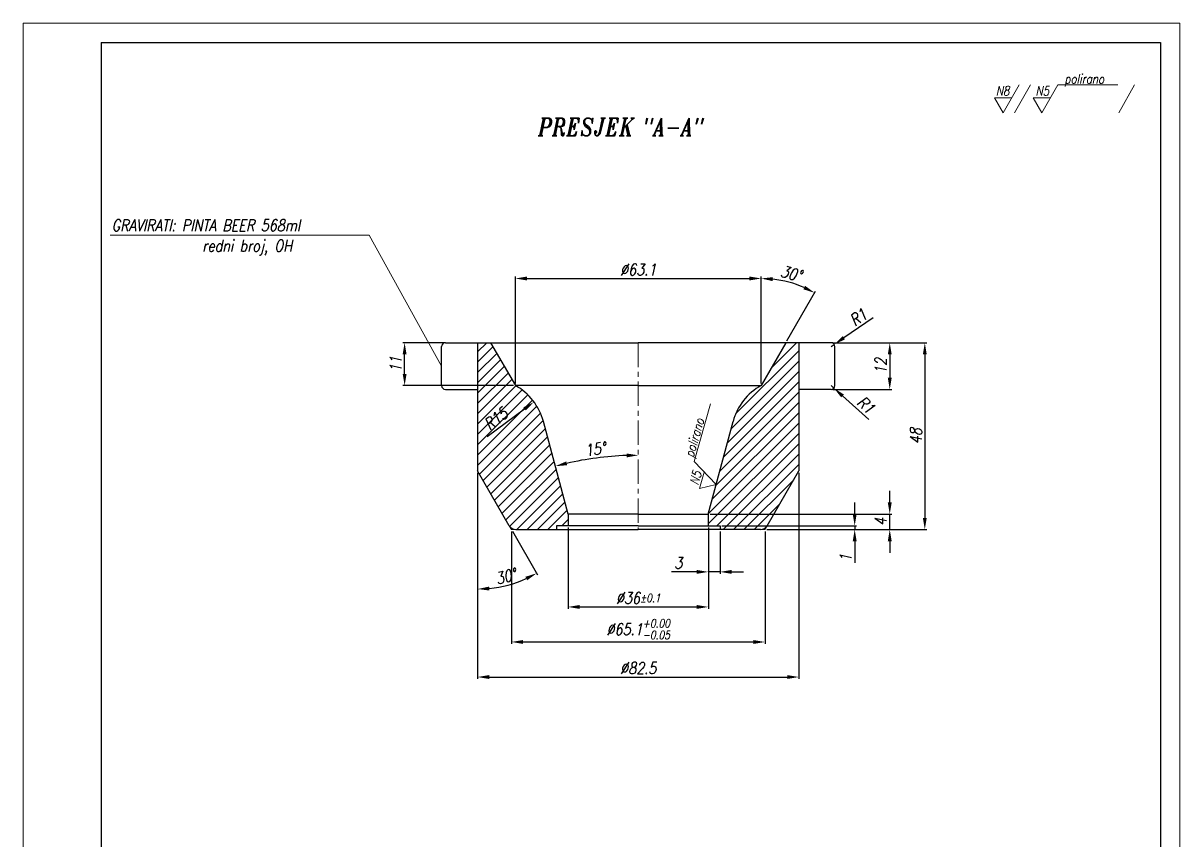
# Model space of a CAD drawing. Extents: x 70 to 367, y 34 to 454.
# Drawn here: x 69.9 to 366.9, y 244 to 454 of the extents above; entities that cross this region are included whole.
import ezdxf

# ---------------------------------------------------------------- set-up
doc = ezdxf.new("R2010")
doc.units = 0
doc.header["$LTSCALE"] = 5
doc.header["$MEASUREMENT"] = 0
doc.linetypes.add('CENTER', pattern=[2, 1.25, -0.25, 0.25, -0.25])
doc.linetypes.add('HIDDEN', pattern=[0.375, 0.25, -0.125])
doc.layers.get('0').update_dxf_attribs({"linetype": 'CONTINUOUS', "lineweight": 15})
for name, color, linetype, lineweight in [('1', 1, 'CENTER', 15), ('2', 2, 'HIDDEN', 15), ('3', 3, 'CONTINUOUS', 30), ('8', 250, 'CONTINUOUS', 15)]:
    doc.layers.add(name, color=color, linetype=linetype, lineweight=lineweight)
doc.styles.add('ITALICT', font='italict', dxfattribs={"width": 0.8, "height": 3})
doc.dimstyles.get("Standard").update_dxf_attribs({"dimtxt": 3, "dimasz": 3, "dimexe": 0.5, "dimexo": 0.5, "dimgap": 0.8, "dimtad": 1, "dimdsep": 46, "dimtxsty": 'ITALICT', "dimcen": 0, "dimadec": 1, "dimazin": 2, "dimtfac": 1, "dimtmove": 0, "dimatfit": 3, "dimfxl": 1, "dimtolj": 1, "dimtzin": 0, "dimarcsym": 0})

# ---------------------------------------------------------------- blocks, each defined once
blk = doc.blocks.new('*D1')
at = {"color": 0, "lineweight": -2, "transparency": 16777216}
for p, q in [((259.43, 378.86), (259.43, 388.95)), ((266.03, 372.4), (273.42, 385.2))]:
    blk.add_line(p, q, dxfattribs=at)
blk.add_arc((259.43, 360.96), 27.48, 66.2571, 83.7429, dxfattribs=at)
at = {"color": 0, "transparency": 16777216}
for points in [[(262.39, 387.78), (262.45, 388.78), (259.43, 388.45)], [(270.72, 386.57), (270.27, 385.68), (273.17, 384.77)]]:
    blk.add_solid(points, dxfattribs=at)
at = {"color": 0, "transparency": 16777216, "insert": (267.13, 389.73), "char_height": 3, "attachment_point": 5, "rotation": 345, "style": 'ITALICT'}
blk.add_mtext('\\A1;30°', dxfattribs=at)
blk = doc.blocks.new('*D2')
at = {"color": 0, "lineweight": -2, "transparency": 16777216}
for p, q in [((196.33, 361.46), (196.33, 388.95)), ((199.33, 388.45), (256.43, 388.45)), ((259.43, 361.46), (259.43, 388.95))]:
    blk.add_line(p, q, dxfattribs=at)
at = {"color": 0, "transparency": 16777216}
for points in [[(199.33, 388.95), (199.33, 387.95), (196.33, 388.45)], [(256.43, 388.95), (256.43, 387.95), (259.43, 388.45)]]:
    blk.add_solid(points, dxfattribs=at)
at = {"color": 0, "transparency": 16777216, "insert": (227.88, 390.75), "char_height": 3, "attachment_point": 5, "style": 'ITALICT'}
blk.add_mtext('\\A1;%%c63.1', dxfattribs=at)
blk = doc.blocks.new('*D3')
at = {"color": 0, "lineweight": -2, "transparency": 16777216}
for p, q in [((277.87, 371.96), (292.96, 371.96)), ((292.46, 368.96), (292.46, 362.96)), ((277.87, 359.96), (292.96, 359.96))]:
    blk.add_line(p, q, dxfattribs=at)
at = {"color": 0, "transparency": 16777216}
for points in [[(291.96, 368.96), (292.96, 368.96), (292.46, 371.96)], [(291.96, 362.96), (292.96, 362.96), (292.46, 359.96)]]:
    blk.add_solid(points, dxfattribs=at)
at = {"color": 0, "transparency": 16777216, "insert": (290.16, 365.96), "char_height": 3, "attachment_point": 5, "rotation": 90, "style": 'ITALICT'}
blk.add_mtext('\\A1;12', dxfattribs=at)
blk = doc.blocks.new('*D4')
at = {"color": 0, "lineweight": -2, "transparency": 16777216}
for p, q in [((283.46, 327.96), (283.46, 330.96)), ((249.38, 324.96), (283.96, 324.96)), ((260.93, 323.96), (283.96, 323.96)), ((283.46, 324.96), (283.46, 323.96)), ((283.46, 320.96), (283.46, 315.45))]:
    blk.add_line(p, q, dxfattribs=at)
at = {"color": 0, "transparency": 16777216}
for points in [[(282.96, 327.96), (283.96, 327.96), (283.46, 324.96)], [(282.96, 320.96), (283.96, 320.96), (283.46, 323.96)]]:
    blk.add_solid(points, dxfattribs=at)
at = {"color": 0, "transparency": 16777216, "insert": (281.16, 316.71), "char_height": 3, "attachment_point": 5, "rotation": 90, "style": 'ITALICT'}
blk.add_mtext('\\A1;1', dxfattribs=at)
blk = doc.blocks.new('*D5')
at = {"color": 0, "lineweight": -2, "transparency": 16777216}
for p, q in [((292.46, 330.96), (292.46, 333.96)), ((246.38, 327.96), (292.96, 327.96)), ((292.46, 323.96), (292.46, 327.96)), ((260.93, 323.96), (292.96, 323.96)), ((292.46, 320.96), (292.46, 317.96))]:
    blk.add_line(p, q, dxfattribs=at)
at = {"color": 0, "transparency": 16777216}
for points in [[(291.96, 330.96), (292.96, 330.96), (292.46, 327.96)], [(291.96, 320.96), (292.96, 320.96), (292.46, 323.96)]]:
    blk.add_solid(points, dxfattribs=at)
at = {"color": 0, "transparency": 16777216, "insert": (290.16, 325.96), "char_height": 3, "attachment_point": 5, "rotation": 90, "style": 'ITALICT'}
blk.add_mtext('\\A1;4', dxfattribs=at)
blk = doc.blocks.new('*D6')
at = {"color": 0, "lineweight": -2, "transparency": 16777216}
for p, q in [((277.87, 371.96), (301.96, 371.96)), ((301.46, 368.96), (301.46, 326.96)), ((260.93, 323.96), (301.96, 323.96))]:
    blk.add_line(p, q, dxfattribs=at)
at = {"color": 0, "transparency": 16777216}
for points in [[(300.96, 368.96), (301.96, 368.96), (301.46, 371.96)], [(300.96, 326.96), (301.96, 326.96), (301.46, 323.96)]]:
    blk.add_solid(points, dxfattribs=at)
at = {"color": 0, "transparency": 16777216, "insert": (299.16, 347.96), "char_height": 3, "attachment_point": 5, "rotation": 90, "style": 'ITALICT'}
blk.add_mtext('\\A1;48', dxfattribs=at)
blk = doc.blocks.new('*D7')
at = {"color": 0, "lineweight": -2, "transparency": 16777216}
for p, q in [((209.88, 324.46), (209.88, 303.6)), ((245.88, 324.46), (245.88, 303.6)), ((212.88, 304.1), (242.88, 304.1))]:
    blk.add_line(p, q, dxfattribs=at)
at = {"color": 0, "transparency": 16777216}
for points in [[(212.88, 304.6), (212.88, 303.6), (209.88, 304.1)], [(242.88, 304.6), (242.88, 303.6), (245.88, 304.1)]]:
    blk.add_solid(points, dxfattribs=at)
at = {"color": 0, "transparency": 16777216, "insert": (227.88, 306.4), "char_height": 3, "attachment_point": 5, "style": 'ITALICT'}
blk.add_mtext('\\A1;%%c36{}{\\H0.71x;\\C3;%%p0.1}', dxfattribs=at)
blk = doc.blocks.new('*D8')
at = {"color": 0, "lineweight": -2, "transparency": 16777216}
for p, q in [((195.33, 323.46), (195.33, 294.6)), ((260.43, 323.46), (260.43, 294.6)), ((198.33, 295.1), (257.43, 295.1))]:
    blk.add_line(p, q, dxfattribs=at)
at = {"color": 0, "transparency": 16777216}
for points in [[(198.33, 295.6), (198.33, 294.6), (195.33, 295.1)], [(257.43, 295.6), (257.43, 294.6), (260.43, 295.1)]]:
    blk.add_solid(points, dxfattribs=at)
at = {"color": 0, "transparency": 16777216, "insert": (227.88, 298.38), "char_height": 3, "attachment_point": 5, "style": 'ITALICT'}
blk.add_mtext('\\A1;%%c65.1{}{\\H0.71x;\\C3;\\S+0.00^ -0.05;}', dxfattribs=at)
blk = doc.blocks.new('*D9')
at = {"color": 0, "lineweight": -2, "transparency": 16777216}
for p, q in [((177.88, 371.96), (167.4, 371.96)), ((167.9, 363.96), (167.9, 368.96)), ((195.83, 360.96), (167.4, 360.96))]:
    blk.add_line(p, q, dxfattribs=at)
at = {"color": 0, "transparency": 16777216}
for points in [[(167.4, 368.96), (168.4, 368.96), (167.9, 371.96)], [(167.4, 363.96), (168.4, 363.96), (167.9, 360.96)]]:
    blk.add_solid(points, dxfattribs=at)
at = {"color": 0, "transparency": 16777216, "insert": (165.6, 366.46), "char_height": 3, "attachment_point": 5, "rotation": 90, "style": 'ITALICT'}
blk.add_mtext('\\A1;11', dxfattribs=at)
blk = doc.blocks.new('*D11')
at = {"color": 0, "lineweight": -2, "transparency": 16777216}
for p, q in [((186.63, 338.53), (186.63, 285.6)), ((269.13, 338.53), (269.13, 285.6)), ((189.63, 286.1), (266.13, 286.1))]:
    blk.add_line(p, q, dxfattribs=at)
at = {"color": 0, "transparency": 16777216}
for points in [[(189.63, 286.6), (189.63, 285.6), (186.63, 286.1)], [(266.13, 286.6), (266.13, 285.6), (269.13, 286.1)]]:
    blk.add_solid(points, dxfattribs=at)
at = {"color": 0, "transparency": 16777216, "insert": (227.88, 288.4), "char_height": 3, "attachment_point": 5, "style": 'ITALICT'}
blk.add_mtext('\\A1;%%c82.5', dxfattribs=at)
blk = doc.blocks.new('*D15')
at = {"color": 0, "lineweight": -2, "transparency": 16777216}
for p, q in [((186.63, 338.53), (186.63, 308.19)), ((195.58, 323.53), (202.05, 312.32))]:
    blk.add_line(p, q, dxfattribs=at)
blk.add_arc((186.63, 339.03), 30.35, 275.6663, 294.3337, dxfattribs=at)
at = {"color": 0, "transparency": 16777216}
for points in [[(198.9, 311.83), (199.36, 310.94), (201.8, 312.75)], [(189.65, 308.33), (189.6, 309.33), (186.63, 308.69)]]:
    blk.add_solid(points, dxfattribs=at)
at = {"color": 0, "transparency": 16777216, "insert": (193.89, 311.94), "char_height": 3, "attachment_point": 5, "rotation": 15, "style": 'ITALICT'}
blk.add_mtext('\\A1;30°', dxfattribs=at)
blk = doc.blocks.new('*D16')
at = {"color": 0, "lineweight": -2, "transparency": 16777216}
for p, q in [((277.38, 360.96), (278.12, 360.29)), ((287.07, 352.21), (280.35, 358.28))]:
    blk.add_line(p, q, dxfattribs=at)
at = {"color": 0, "transparency": 16777216}
blk.add_solid([(280.68, 358.65), (280.01, 357.91), (278.12, 360.29)], dxfattribs=at)
at = {"color": 0, "transparency": 16777216, "insert": (286.36, 355.95), "char_height": 3, "attachment_point": 5, "rotation": 317.9257, "style": 'ITALICT'}
blk.add_mtext('\\A1;R1', dxfattribs=at)
blk = doc.blocks.new('*D17')
at = {"color": 0, "lineweight": -2, "transparency": 16777216}
for p, q in [((288.17, 378.31), (280.68, 373.22)), ((277.38, 370.96), (278.2, 371.53))]:
    blk.add_line(p, q, dxfattribs=at)
at = {"color": 0, "transparency": 16777216}
blk.add_solid([(280.4, 373.63), (280.96, 372.8), (278.2, 371.53)], dxfattribs=at)
at = {"color": 0, "transparency": 16777216, "insert": (284.37, 378.51), "char_height": 3, "attachment_point": 5, "rotation": 34.2608, "style": 'ITALICT'}
blk.add_mtext('\\A1;R1', dxfattribs=at)
blk = doc.blocks.new('*D18')
at = {"color": 0, "lineweight": -2, "transparency": 16777216}
for p, q in [((245.88, 324.46), (245.88, 312.6)), ((248.88, 323.46), (248.88, 312.6)), ((242.88, 313.1), (236.45, 313.1)), ((248.88, 313.1), (245.88, 313.1)), ((251.88, 313.1), (254.88, 313.1))]:
    blk.add_line(p, q, dxfattribs=at)
at = {"color": 0, "transparency": 16777216}
for points in [[(242.88, 313.6), (242.88, 312.6), (245.88, 313.1)], [(251.88, 313.6), (251.88, 312.6), (248.88, 313.1)]]:
    blk.add_solid(points, dxfattribs=at)
at = {"color": 0, "transparency": 16777216, "insert": (238.16, 315.4), "char_height": 3, "attachment_point": 5, "style": 'ITALICT'}
blk.add_mtext('\\A1;3', dxfattribs=at)
blk = doc.blocks.new('*D21')
at = {"color": 0, "lineweight": -2, "transparency": 16777216}
blk.add_line((189.1, 347.91), (198.7, 354.97), dxfattribs=at)
at = {"color": 0, "transparency": 16777216}
blk.add_solid([(198.4, 355.37), (198.99, 354.56), (201.11, 356.74)], dxfattribs=at)
at = {"color": 0, "transparency": 16777216, "insert": (191.32, 352.4), "char_height": 3, "attachment_point": 5, "rotation": 36.3253, "style": 'ITALICT'}
blk.add_mtext('\\A1;R15', dxfattribs=at)
blk = doc.blocks.new('*D22')
at = {"color": 0, "lineweight": -2, "transparency": 16777216}
blk.add_arc((227.88, 260.67), 82.38, 92.0865, 102.888, dxfattribs=at)
at = {"color": 0, "transparency": 16777216}
for points in [[(224.87, 343.5), (224.89, 342.5), (227.88, 343.05)], [(209.62, 340.49), (209.38, 341.46), (206.59, 340.25)]]:
    blk.add_solid(points, dxfattribs=at)
at = {"color": 0, "transparency": 16777216, "insert": (216.84, 344.63), "char_height": 3, "attachment_point": 5, "rotation": 7.4873, "style": 'ITALICT'}
blk.add_mtext('\\A1;15°', dxfattribs=at)

msp = doc.modelspace()

# ---------------------------------------------------------------- hatches: boundary and pattern name
at = {"layer": '8'}
h = msp.add_hatch(dxfattribs=at)
h.set_pattern_fill('ANSI31', color=256, scale=15)
h.paths.add_polyline_path([(269.126, 371.964), (265.777, 371.964), (259.426, 360.964, 0.2030384), (252.234, 351.735), (245.876, 327.964), (245.876, 324.964), (248.876, 324.964), (248.876, 323.964), (259.271, 323.964, 0.2679492), (261.003, 324.964), (269.126, 339.032)])
h.paths.add_polyline_path([(203.518, 351.735, 0.2030384), (196.326, 360.964), (189.975, 371.964), (186.626, 371.964), (186.626, 339.032), (194.749, 324.964, 0.2679492), (196.481, 323.964), (206.876, 323.964), (206.876, 324.964), (209.876, 324.964), (209.876, 327.964)])
h.paths.add_polyline_path([(189.107, 347.98), (196.208, 353.201), (193.543, 356.827), (186.441, 351.605)], flags=9)

# ---------------------------------------------------------------- linework, layer by layer
for p, q in [((69.949, 454.026), (366.949, 454.026)), ((69.949, 454.026), (69.949, 34.026)), ((366.949, 454.026), (366.949, 34.026)), ((321.563, 431.03), (325.669, 438.143)), ((324.467, 431.03), (328.574, 438.143)), ((331.512, 431.03), (335.619, 438.143)), ((351.029, 438.143), (335.619, 438.143)), ((351.237, 431.03), (355.343, 438.143)), ((319.361, 434.843), (321.563, 431.03)), ((323.764, 434.843), (319.361, 434.843)), ((329.311, 434.843), (331.512, 431.03)), ((333.714, 434.843), (329.311, 434.843)), ((92.327, 399.582), (158.8, 399.582)), ((177.376, 365.964), (158.8, 399.582)), ((246.461, 356.298), (242.203, 341.488)), ((247.904, 335.576), (242.203, 341.488)), ((244.848, 338.745), (243.632, 334.514)), ((243.632, 334.514), (247.904, 335.576))]:
    msp.add_line(p, q)
at = {"layer": '1'}
msp.add_line((227.876, 371.964), (227.876, 323.964), dxfattribs=at)
at = {"layer": '2'}
for p, q in [((195.326, 323.964), (194.749, 324.964)), ((195.326, 323.964), (196.481, 323.964)), ((260.426, 323.964), (259.271, 323.964)), ((260.426, 323.964), (261.003, 324.964))]:
    msp.add_line(p, q, dxfattribs=at)
at = {"layer": '3'}
for p, q in [((89.949, 449.026), (361.949, 449.026)), ((89.949, 449.026), (89.949, 39.026)), ((361.949, 449.026), (361.949, 39.026)), ((178.376, 371.964), (227.876, 371.964)), ((186.626, 371.964), (186.626, 339.032)), ((189.975, 371.964), (196.326, 360.964)), ((277.376, 371.964), (227.876, 371.964)), ((265.777, 371.964), (259.426, 360.964)), ((269.126, 371.964), (269.126, 339.032)), ((177.376, 360.964), (177.376, 370.964)), ((278.376, 360.964), (278.376, 370.964)), ((178.376, 359.964), (186.626, 359.964)), ((227.876, 360.964), (196.326, 360.964)), ((227.876, 360.964), (259.426, 360.964)), ((277.376, 359.964), (269.126, 359.964)), ((209.876, 327.964), (203.518, 351.735)), ((245.876, 327.964), (252.234, 351.735)), ((194.749, 324.964), (186.626, 339.032)), ((261.003, 324.964), (269.126, 339.032)), ((227.876, 327.964), (209.876, 327.964)), ((209.876, 327.964), (209.876, 324.964)), ((227.876, 327.964), (245.876, 327.964)), ((245.876, 327.964), (245.876, 324.964)), ((196.481, 323.964), (227.876, 323.964)), ((227.876, 324.964), (206.876, 324.964)), ((206.876, 324.964), (206.876, 323.964)), ((227.876, 324.964), (248.876, 324.964)), ((259.271, 323.964), (227.876, 323.964)), ((248.876, 324.964), (248.876, 323.964))]:
    msp.add_line(p, q, dxfattribs=at)
for centre, radius, start, end in [((178.376, 370.964), 1, 90, 180), ((277.376, 370.964), 1, 0, 90), ((178.376, 360.964), 1, 180, 270), ((189.027, 347.859), 15, 14.97455, 60.88346), ((266.725, 347.859), 15, 119.11654, 165.02545), ((277.376, 360.964), 1, 270, 0), ((196.481, 325.964), 2, 210, 270), ((259.271, 325.964), 2, 270, 330)]:
    msp.add_arc(centre, radius, start, end, dxfattribs=at)

# ---------------------------------------------------------------- texts
at = {"style": 'ITALICT', "width": 0.8}
for s, height, p in [('polirano', 2.4, (337.309, 438.51)), ('N8', 2.4, (319.726, 435.437)), ('N5', 2.4, (329.934, 435.403)), ('PRESJEK "A-A"', 4.5, (202.194, 425.092)), ('GRAVIRATI: PINTA BEER 568ml', 3, (92.704, 400.588)), (' redni broj, OH', 3, (114.296, 395.361))]:
    msp.add_text(s, height=height, dxfattribs=at).set_placement(p)
for s, rotation, p in [('polirano', 73.93259, (242.026, 342.296)), ('N5', 73.96027, (243.266, 335.267))]:
    msp.add_text(s, height=2.4, rotation=rotation, dxfattribs=at).set_placement(p)

# ---------------------------------------------------------------- dimensions: what is measured, and where the dimension line sits
dim = msp.add_linear_dim(base=(259.426, 388.448), p1=(196.326, 360.964), p2=(259.426, 360.964), text='%%c<>', dimstyle='Standard')
dim.commit()
dim.dimension.update_dxf_attribs({"geometry": '*D2', "text_midpoint": (227.876, 388.448), "dimtype": 160})
for base, line1, line2, picture, middle in [((268.826, 386.79), ((259.426, 360.964), (259.426, 378.36)), ((265.777, 371.964), (259.426, 360.964)), '*D1', (267.135, 389.733)), ((191.896, 309.146), ((195.326, 323.964), (194.749, 324.964)), ((186.626, 371.964), (186.626, 339.032)), '*D15', (193.885, 311.941)), ((220.708, 342.739), ((227.876, 371.964), (227.876, 323.964)), ((209.876, 327.964), (203.518, 351.735)), '*D22', (216.841, 344.629))]:
    dim = msp.add_angular_dim_2l(base=base, line1=line1, line2=line2, dimstyle='Standard')
    dim.commit()
    dim.dimension.update_dxf_attribs({"geometry": picture, "text_midpoint": middle})
for center, mpoint, picture, middle in [((277.376, 370.964), (278.202, 371.527), '*D17', (284.37, 378.51)), ((277.376, 360.964), (278.118, 360.293), '*D16', (286.361, 355.951))]:
    dim = msp.add_radius_dim(center=center, mpoint=mpoint, dimstyle='Standard')
    dim.commit()
    dim.dimension.update_dxf_attribs({"geometry": picture, "text_midpoint": middle})
for base, p1, p2, picture, middle in [((167.905, 371.964), (196.326, 360.964), (178.38, 371.964), '*D9', (165.605, 366.464)), ((292.455, 359.964), (277.372, 371.964), (277.372, 359.964), '*D3', (290.155, 365.964))]:
    dim = msp.add_linear_dim(base=base, p1=p1, p2=p2, angle=90, dimstyle='Standard')
    dim.commit()
    dim.dimension.update_dxf_attribs({"geometry": picture, "text_midpoint": middle})
for base, p1, picture, middle in [((301.455, 323.964), (277.372, 371.964), '*D6', (301.455, 347.964)), ((283.455, 323.964), (248.876, 324.964), '*D4', (283.455, 316.706))]:
    dim = msp.add_linear_dim(base=base, p1=p1, p2=(260.426, 323.964), angle=90, dimstyle='Standard', override={"dimtmove": 0})
    dim.commit()
    dim.dimension.update_dxf_attribs({"geometry": picture, "text_midpoint": middle, "dimtype": 160})
dim = msp.add_radius_dim(center=(189.027, 347.859), mpoint=(201.112, 356.745), dimstyle='Standard')
dim.commit()
dim.dimension.update_dxf_attribs({"geometry": '*D21', "text_midpoint": (192.687, 350.55), "dimtype": 164})
dim = msp.add_linear_dim(base=(269.126, 286.098), p1=(186.626, 339.032), p2=(269.126, 339.032), dimstyle='Standard', override={"dimpost": '%%c<>', "dimtmove": 0})
dim.commit()
dim.dimension.update_dxf_attribs({"geometry": '*D11', "text_midpoint": (227.876, 286.098), "dimtype": 160})
dim = msp.add_linear_dim(base=(292.455, 327.964), p1=(260.426, 323.964), p2=(245.876, 327.964), angle=90, dimstyle='Standard', override={"dimtmove": 0})
dim.commit()
dim.dimension.update_dxf_attribs({"geometry": '*D5', "text_midpoint": (290.155, 325.964)})
dim = msp.add_linear_dim(base=(260.426, 295.098), p1=(195.326, 323.964), p2=(260.426, 323.964), text='%%c<>{}{\\H0.71x;\\C3;\\S+0.00^ -0.05;}', dimstyle='Standard', override={"dimtp": 0, "dimtm": 0.05, "dimtdec": 2, "dimtmove": 0, "dimtzin": 0})
dim.commit()
dim.dimension.update_dxf_attribs({"geometry": '*D8', "text_midpoint": (227.876, 295.098), "dimtype": 160})
dim = msp.add_linear_dim(base=(245.876, 304.098), p1=(209.876, 324.964), p2=(245.876, 324.964), text='%%c<>{}{\\H0.71x;\\C3;%%p0.1}', dimstyle='Standard', override={"dimtp": 0.1, "dimtm": 0.1, "dimtdec": 1, "dimtmove": 0, "dimtzin": 0})
dim.commit()
dim.dimension.update_dxf_attribs({"geometry": '*D7', "text_midpoint": (227.876, 306.398)})
dim = msp.add_linear_dim(base=(248.876, 313.098), p1=(245.876, 324.964), p2=(248.876, 323.964), dimstyle='Standard')
dim.commit()
dim.dimension.update_dxf_attribs({"geometry": '*D18', "text_midpoint": (238.162, 313.098), "dimtype": 160})

doc.saveas('drawing.dxf')
